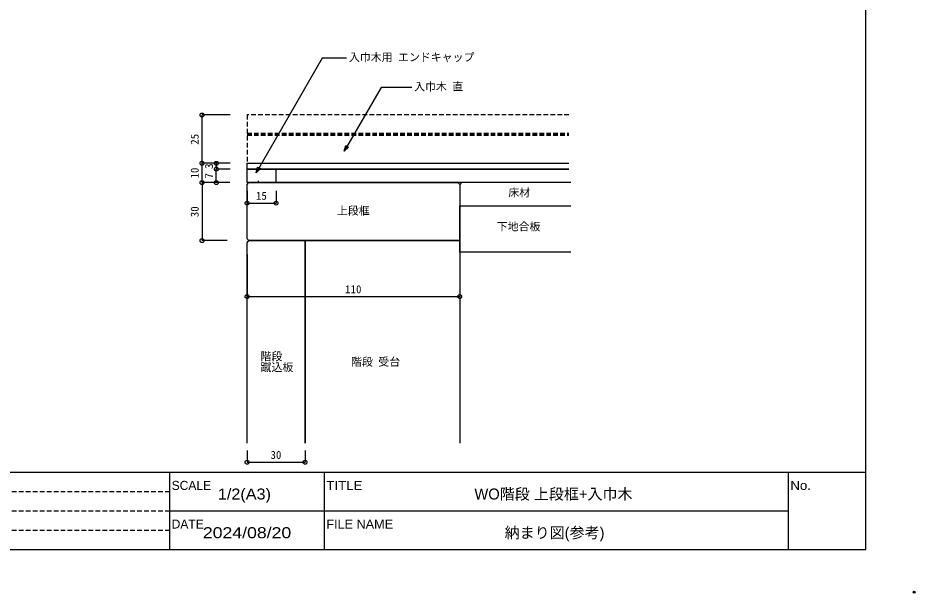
# Model space of a CAD drawing. Units: millimetres on the paper, with parts at other scales. Extents: x -210 to 210, y -149 to 149.
# Drawn here: x -21.8 to 210.2, y -148.8 to 0 of the extents above; entities that cross this region are included whole.
import ezdxf
from ezdxf.enums import TextEntityAlignment as Align

# ---------------------------------------------------------------- set-up
doc = ezdxf.new("R2010")
doc.units = ezdxf.units.MM
doc.header["$PDMODE"] = 32
doc.header["$PDSIZE"] = 0.5
doc.linetypes.add('DASHED1', pattern=[1.8, 1.2, -0.6])
doc.linetypes.add('DASHED2', pattern=[3, 2, -1])
for name, color, linetype in [('0-0', 7, 'Continuous'), ('1-1', 5, 'Continuous'), ('2-0', 4, 'Continuous'), ('2-1', 5, 'DASHED2'), ('3-0', 6, 'Continuous')]:
    doc.layers.add(name, color=color, linetype=linetype)
doc.styles.add('メイリオ', font='')
doc.styles.add('ＭＳ ゴシック', font='')
doc.styles.get('メイリオ').set_extended_font_data('メイリオ')
doc.styles.get('ＭＳ ゴシック').set_extended_font_data('MS Gothic')

msp = doc.modelspace()

# ---------------------------------------------------------------- linework, layer by layer
at = {"layer": '0-0', "color": 2}
for p, q in [((197.5, -137.5), (197.5, 137.5)), ((-197.5, -117.5), (197.5, -117.5)), ((-197.5, -137.5), (197.5, -137.5))]:
    msp.add_line(p, q, dxfattribs=at)
at = {"layer": '0-0'}
for p, q in [((-57.5, -117.5), (17.5, -117.5)), ((17.5, -137.5), (17.5, -117.5)), ((17.5, -127.5), (17.5, -117.5)), ((17.5, -117.5), (57.5, -117.5)), ((57.5, -127.5), (57.5, -117.5)), ((57.5, -117.5), (177.5, -117.5)), ((57.5, -127.5), (57.5, -117.5)), ((177.5, -137.5), (177.5, -117.5)), ((177.5, -117.5), (197.5, -117.5)), ((177.5, -127.5), (177.5, -117.5)), ((197.5, -137.5), (197.5, -117.5)), ((17.5, -127.5), (57.5, -127.5)), ((17.5, -137.5), (17.5, -127.5)), ((17.5, -127.5), (57.5, -127.5)), ((57.5, -127.5), (177.5, -127.5)), ((57.5, -137.5), (57.5, -127.5)), ((57.5, -127.5), (177.5, -127.5)), ((57.5, -137.5), (57.5, -127.5)), ((177.5, -137.5), (177.5, -127.5)), ((-57.5, -137.5), (17.5, -137.5)), ((17.5, -137.5), (57.5, -137.5)), ((57.5, -137.5), (177.5, -137.5)), ((177.5, -137.5), (197.5, -137.5))]:
    msp.add_line(p, q, dxfattribs=at)
at = {"layer": '0-0', "linetype": 'DASHED1'}
for p, q in [((-57.5, -122.5), (17.5, -122.5)), ((-57.5, -127.5), (17.5, -127.5)), ((-57.5, -132.5), (17.5, -132.5))]:
    msp.add_line(p, q, dxfattribs=at)
at = {"layer": '0-0'}
msp.add_point((210, -148.5), dxfattribs=at)
at = {"layer": '1-1', "color": 6, "linetype": 'DASHED1'}
for p, q in [((37.5, -29.845), (120.75, -29.845)), ((37.5, -30.095), (120.75, -30.095)), ((37.5, -30.345), (120.75, -30.345))]:
    msp.add_line(p, q, dxfattribs=at)
at = {"layer": '1-1', "color": 7}
for p, q in [((37.5, -42.595), (37.5, -39.095)), ((37.5, -39.095), (45, -39.095)), ((45, -42.595), (45, -39.095)), ((37.5, -42.595), (45, -42.595))]:
    msp.add_line(p, q, dxfattribs=at)
at = {"layer": '1-1', "color": 6, "linetype": 'DASHED1'}
msp.add_lwpolyline([(120.75, -25.095), (37.5, -25.095), (37.5, -37.595), (120.75, -37.595)], dxfattribs=at)
at = {"layer": '1-1', "color": 7}
for points in [[(120.75, -39.095), (37.5, -39.095), (37.5, -37.595), (120.75, -37.595)], [(120.75, -42.595), (37.5, -42.595), (37.5, -39.095), (120.75, -39.095)], [(121.25, -42.595), (93, -42.595), (92.5, -43.095), (92.5, -48.595), (121.25, -48.595)], [(121.25, -60.595), (92.5, -60.595), (92.5, -48.595), (121.25, -48.595)], [(37.5, -109.974), (37.5, -58.189), (38, -57.595), (52.5, -57.595), (52.5, -109.974)], [(52.5, -109.974), (52.5, -57.595), (92.5, -57.595), (92.5, -109.974)]]:
    msp.add_lwpolyline(points, dxfattribs=at)
msp.add_lwpolyline([(38, -57.595), (37.5, -57.095), (37.5, -43.095), (38, -42.595), (92, -42.595), (92.5, -43.095), (92.5, -57.595)], close=True, dxfattribs=at)
at = {"layer": '2-0'}
for p, q in [((33.102, -25.095), (25.856, -25.095)), ((25.856, -37.595), (25.856, -25.095)), ((33.102, -37.595), (25.856, -37.595)), ((31.898, -37.595), (25.856, -37.595)), ((25.856, -42.595), (25.856, -37.595)), ((33.102, -37.595), (29.552, -37.595)), ((29.552, -37.595), (29.552, -39.095)), ((33.036, -39.095), (29.552, -39.095)), ((29.552, -42.595), (29.552, -39.095)), ((33.102, -39.095), (29.552, -39.095)), ((32.398, -42.595), (25.856, -42.595)), ((25.856, -42.595), (25.856, -57.595)), ((31.898, -42.595), (25.856, -42.595)), ((33.036, -42.595), (29.552, -42.595)), ((37.5, -44.697), (37.5, -47.902)), ((45, -44.697), (45, -47.902)), ((37.5, -47.902), (45, -47.902)), ((32.398, -57.595), (25.856, -57.595)), ((37.5, -61.159), (37.5, -72.073)), ((92.5, -62.182), (92.5, -72.073)), ((37.5, -72.073), (92.5, -72.073)), ((37.5, -111.847), (37.5, -114.92)), ((52.5, -111.847), (52.5, -114.92)), ((37.5, -114.92), (52.5, -114.92))]:
    msp.add_line(p, q, dxfattribs=at)
for centre in [(25.856, -25.095), (25.856, -37.595), (25.856, -37.595), (29.552, -37.595), (29.552, -39.095), (29.552, -39.095), (25.856, -42.595), (25.856, -42.595), (29.552, -42.595), (37.5, -47.902), (45, -47.902), (25.856, -57.595), (37.5, -72.073), (92.5, -72.073), (37.5, -114.92), (52.5, -114.92)]:
    msp.add_circle(centre, 0.5, dxfattribs=at)
at = {"layer": '2-1'}
msp.add_line((42.5, -42.595), (40.5, -42.595), dxfattribs=at)
msp.add_lwpolyline([(37.5, -42.595), (40.5, -42.595), (40.5, -42.095)], dxfattribs=at)
at = {"layer": '3-0'}
for points in [[(63.251, -10.413), (56.955, -10.413), (39.835, -40.065)], [(80.106, -18), (72.168, -18), (62.651, -34.485)]]:
    msp.add_lwpolyline(points, dxfattribs=at)
for points in [[(63.749, -33.386), (62.651, -34.485), (63.053, -32.984)], [(40.934, -38.967), (39.835, -40.065), (40.237, -38.564)]]:
    msp.add_lwpolyline(points, close=True, dxfattribs=at)

# ---------------------------------------------------------------- texts
at = {"layer": '0-0', "style": 'メイリオ'}
for s, height, p in [('SCALE', 2.328, (18, -122.763)), ('WO階段 上段框+入巾木', 2.845, (96.298, -125.41)), ('DATE', 2.328, (18, -132.762)), ('納まり図(参考)', 2.845, (104.114, -135.41))]:
    msp.add_text(s, height=height, dxfattribs=at).set_placement(p, align=Align.BOTTOM_LEFT)
for s, height, width, p in [('TITLE', 2.328, 1.1, (58, -122.763)), ('No.', 2.328, 1.1, (178, -122.763)), ('1/2(A3)', 2.845, 1.1, (29.954, -125.41)), ('FILE NAME', 2.328, 1.05, (58, -132.762)), ('2024/08/20', 2.845, 1.2, (26.077, -135.41))]:
    msp.add_text(s, height=height, dxfattribs=dict(at, width=width)).set_placement(p, align=Align.BOTTOM_LEFT)
at = {"layer": '2-0', "style": 'ＭＳ ゴシック'}
for s, p in [('25', (25.606, -32.784)), ('10', (25.606, -41.534)), ('30', (25.606, -51.534))]:
    msp.add_text(s, height=2.069, rotation=90, dxfattribs=at).set_placement(p, align=Align.BOTTOM_LEFT)
at = {"layer": '2-0', "style": 'ＭＳ ゴシック', "width": 1.05}
for s, p in [('3', (29.302, -39.078)), ('7', (29.302, -41.578))]:
    msp.add_text(s, height=2.069, rotation=90, dxfattribs=at).set_placement(p, align=Align.BOTTOM_LEFT)
at = {"layer": '2-0', "style": 'ＭＳ ゴシック'}
for s, p in [('15', (39.811, -47.652)), ('110', (62.855, -71.823)), ('30', (43.561, -114.67))]:
    msp.add_text(s, height=2.069, dxfattribs=at).set_placement(p, align=Align.BOTTOM_LEFT)
at = {"layer": '3-0', "color": 7, "style": 'ＭＳ ゴシック'}
for s, p in [('入巾木用 エンドキャップ', (63.846, -11.824)), ('入巾木 直', (80.701, -19.411)), ('床材', (105.051, -46.828)), ('上段框', (60.743, -51.507)), ('下地合板', (102.081, -55.619)), ('階段', (40.989, -89.186)), ('階段 受台', (64.394, -90.597)), ('蹴込板', (40.989, -92.008))]:
    msp.add_text(s, height=2.069, dxfattribs=at).set_placement(p, align=Align.BOTTOM_LEFT)

doc.saveas('drawing.dxf')
